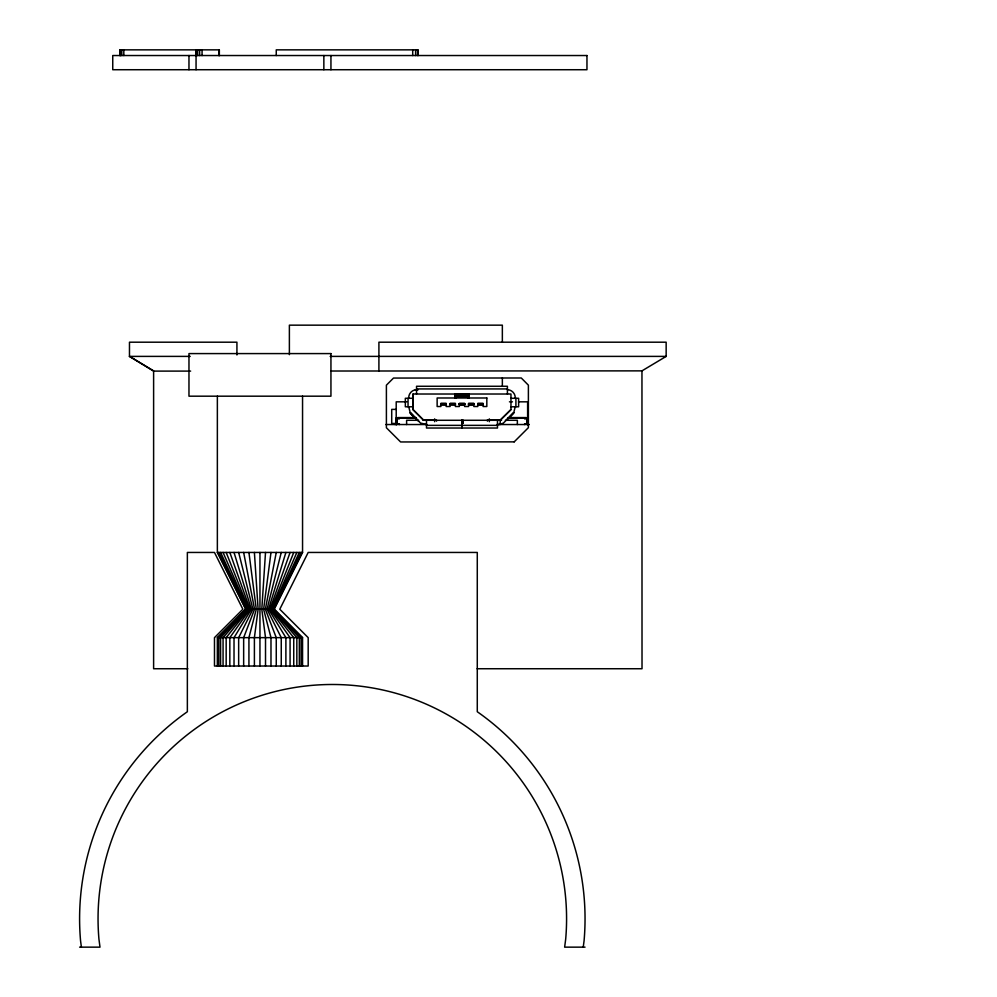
<?xml version="1.0" encoding="UTF-8"?>
<svg xmlns="http://www.w3.org/2000/svg" width="997" height="997" viewBox="0 0 997 997"><rect width="100%" height="100%" fill="white"/><g stroke="black" fill="none" stroke-linecap="round" stroke-linejoin="round"><path stroke-width="1.5" d="M461.835 423.127L461.873 420.285L461.96 423.127L463.231 423.127M462.122 423.127L462.147 420.285M408.745 398.277C408.309 393.865 412.097 389.665 416.547 389.752M497.478 424.535L500.07 424.448L500.32 420.285L510.963 409.63L510.963 394.014L412.995 394.014L412.995 409.63L423.65 420.285M265.514 552.45L261.8 609.242L265.514 637.644L265.514 666.033M270.985 552.45L263.619 609.242L270.985 637.644L270.985 666.033M583.233 947.15L584.08 940.782A252.715 252.715 0 0 0 477.276 711.733L477.276 552.45L308.185 552.45L279.783 609.242L308.185 637.644L308.185 666.033L214.48 666.033L214.48 637.644L242.869 609.242L214.48 552.45L187.361 552.45L187.361 711.733A252.715 252.715 0 0 0 80.558 940.782L81.393 947.15M276.256 552.45L265.364 609.242L276.256 637.644L276.256 666.033M281.254 552.45L267.022 609.242L281.254 637.644L281.254 666.033M285.89 552.45L268.567 609.242L285.89 637.644L285.89 666.033M290.077 552.45L269.95 609.242L290.077 637.644L290.077 666.033M293.741 552.45L271.172 609.242L293.741 637.644L293.741 666.033M296.844 552.45L272.193 609.242L296.844 637.644L296.844 666.033M299.312 552.45L273.016 609.242L299.312 637.644L299.312 666.033M301.094 552.45L273.614 609.242L301.094 637.644L301.094 666.033M302.178 552.45L273.976 609.242L302.178 637.644L302.178 666.033M217.732 666.033L217.732 637.644L245.935 609.242L274.15 609.242L302.552 552.45L302.552 396.183M506.302 420.26L513.729 412.758L515.225 406.788M509.18 417.431L513.729 412.758L503.435 423.052L500.07 424.448M508.221 418.404L513.729 412.758M217.358 666.033L217.358 637.644L245.761 609.242L217.358 552.45L217.358 396.183M514.178 441.87L528.385 427.676L528.385 385.166L521.281 377.988L393.503 378.062L386.4 385.166L386.4 427.775L400.607 441.958L514.178 441.87M510.888 409.605L500.432 419.824L487.396 420.211L487.396 421.133M331.016 371.021L641.956 370.872L666.158 356.39L666.158 342.195L378.91 342.195L378.91 370.996M236.925 354.969L236.925 342.195L129.473 342.195L129.473 356.39L190.215 356.39M330.157 356.39L666.158 356.39M190.639 371.096L153.613 371.108L129.473 356.39M416.547 388.93L507.411 388.93M456.165 394.463L467.805 394.463M456.165 394.899L467.805 394.899M456.165 395.31L467.805 395.31M456.165 395.684L467.805 395.684M456.165 396.021L467.805 396.021L456.165 396.308M456.165 396.544L467.805 396.544M467.805 396.719L456.165 396.719L467.805 396.856M412.995 398.277L405.33 398.277L405.33 406.788L412.995 406.788M510.963 398.277L518.627 398.277L518.627 406.788L510.963 406.788M406.801 401.828L396.208 401.828L396.208 424.535M509.442 401.828L512.47 401.828M518.527 401.828L527.612 401.828L527.612 424.535M440.898 403.611L446.158 403.611M450.121 403.611L455.38 403.611M459.355 403.611L464.614 403.611M468.59 403.611L473.837 403.611M477.812 403.611L483.071 403.611M440.898 403.822L446.158 403.822M450.121 403.822L455.38 403.822M459.355 403.822L464.614 403.822M468.59 403.822L473.837 403.822M477.812 403.822L483.071 403.822M440.898 404.034L446.158 404.034M450.121 404.034L455.38 404.034M459.355 404.034L464.614 404.034M468.59 404.034L473.837 404.034M477.812 404.034L483.071 404.034M440.898 404.221L446.158 404.221M450.121 404.221L455.38 404.221M459.355 404.221L464.614 404.221M468.59 404.221L473.837 404.221M477.812 404.221L483.071 404.221M440.898 404.396L446.158 404.396M450.121 404.396L455.38 404.396M459.355 404.396L464.614 404.396M468.59 404.396L473.837 404.396M477.812 404.396L483.071 404.396M440.898 404.533L446.158 404.657L440.898 404.732M450.121 404.533L455.38 404.657L450.121 404.732M459.355 404.657L464.614 404.533M468.59 404.533L473.837 404.657L468.59 404.794M483.071 404.533L477.812 404.657L483.071 404.807M459.355 404.807L464.614 404.732M396.295 409.381L391.709 409.381L391.709 423.476L396.096 423.476M397.629 417.581L415.973 417.581M509.38 417.581L526.204 417.581M527.612 418.154L507.56 418.154L507.56 418.865M487.396 420.211L489.315 420.211M418.59 420.285L406.614 420.285L406.614 424.535M423.089 420.285L501.528 420.285M505.367 420.285L517.356 420.285L517.356 424.535M385.752 424.535L427.14 424.535M496.83 424.535L529.345 424.535M426.492 425.358L461.835 425.358M462.122 425.358L497.478 425.358M217.358 552.45L302.552 552.45M217.358 637.644L302.552 637.644L302.552 666.033M187.835 668.738L153.613 668.738L153.613 370.872L129.473 356.328M477.139 668.738L642.018 668.738L641.956 370.872M79.598 947.15L99.999 947.15L98.94 939.174A234.258 234.258 0 0 1 332.313 684.49A234.258 234.258 0 0 1 565.685 939.174L564.638 947.15L585.04 947.15M426.492 424.535L420.522 423.052L410.228 412.758L408.745 406.788M507.411 389.752C511.872 389.665 515.661 393.865 515.225 398.277M274.15 609.242L302.552 637.644M418.553 421.195L410.228 412.758L412.982 415.649M415.749 418.404L410.228 412.758L414.839 417.494M217.732 552.45L245.935 609.242M218.817 552.45L246.296 609.242L218.817 637.644L218.817 666.033M220.599 552.45L246.895 609.242L220.599 637.644L220.599 666.033M223.066 552.45L247.717 609.242L223.066 637.644L223.066 666.033M226.169 552.45L248.739 609.242L226.169 637.644L226.169 666.033M229.833 552.45L249.96 609.242L229.833 637.644L229.833 666.033M234.021 552.45L251.344 609.242L234.021 637.644L234.021 666.033M238.657 552.45L252.889 609.242L238.657 637.644L238.657 666.033M243.654 552.45L254.547 609.242L243.654 637.644L243.654 666.033M248.926 552.45L256.291 609.242L248.926 637.644L248.926 666.033M254.397 552.45L258.111 609.242L254.397 637.644L254.397 666.033M527.799 418.154L527.799 424.535M527.438 418.154L527.438 424.535M524.596 418.154L524.596 418.865L526.728 418.865L526.728 423.837L524.596 423.837L524.596 424.535M515.91 398.277L515.91 406.788M507.411 394.014L507.411 386.275L416.547 386.275L416.547 394.014M502.351 342.233L502.351 325.159L289.379 325.159L289.379 354.658M502.351 377.95L502.351 385.714M497.478 420.285L497.478 428.025L462.122 428.025L462.122 420.285M489.315 418.865L489.315 421.706M469.226 394.089L469.226 397.99M467.805 394.014L467.805 397.99M463.044 420.285L463.044 423.127M462.895 420.285L462.782 423.127M462.583 420.285L462.558 423.127M462.371 420.285L462.334 423.127M461.835 420.285L461.835 428.025L426.492 428.025L426.492 420.285M456.165 394.014L456.165 397.99M454.744 394.089L454.744 397.99M436.574 421.133L436.574 420.211L423.675 420.211L413.07 409.605L413.07 394.089M434.655 418.865L434.655 421.706M418.229 55.533L418.229 49.85L276.256 49.85L276.256 55.533M417.556 49.85L417.581 55.533M416.41 418.865L416.41 418.154L396.345 418.154L396.345 424.535M415.612 49.85L415.612 55.533M412.708 49.85L412.708 55.533M408.047 398.277L408.047 406.788M399.373 418.154L399.373 418.865L397.242 418.865L397.242 423.837L399.373 423.837L399.373 424.535M396.532 418.154L396.532 424.535M395.996 418.154L395.996 424.535M394.999 423.837L394.999 424.535M330.942 55.533L330.942 69.728M323.851 55.533L323.851 69.728M259.955 552.45L259.955 666.033M219.34 55.533L219.34 49.85L119.952 49.85L119.952 55.533M219.19 49.85L219.19 55.533M218.879 49.85L218.879 55.533M202.067 49.85L202.067 55.533M199.637 49.85L199.637 55.533M197.618 49.85L197.618 55.533M196.235 49.85L196.235 55.533M196.06 55.533L196.06 69.728M195.786 49.85L195.786 55.533M188.969 55.533L188.969 69.728M123.815 49.85L123.815 55.533M121.784 49.85L121.784 55.533M120.413 49.85L120.413 55.533M120.101 49.85L120.101 55.533M417.768 389.802L415.325 389.852L417.88 389.802M586.959 55.533L112.748 55.533L112.748 69.728L586.959 69.728L586.959 55.533M330.942 353.586L188.969 353.586L188.969 396.183L330.942 396.183L330.942 353.586M486.823 397.99L437.135 397.99L437.135 406.514L440.898 406.514L440.898 403.386L446.158 403.386L446.158 406.514L450.121 406.514L450.121 403.386L455.38 403.386L455.38 406.514L459.355 406.514L459.355 403.386L464.614 403.386L464.614 406.514L468.59 406.514L468.59 403.386L473.837 403.386L473.837 406.514L477.812 406.514L477.812 403.386L483.071 403.386L483.071 406.514L486.823 406.514L486.823 397.99"/></g></svg>
